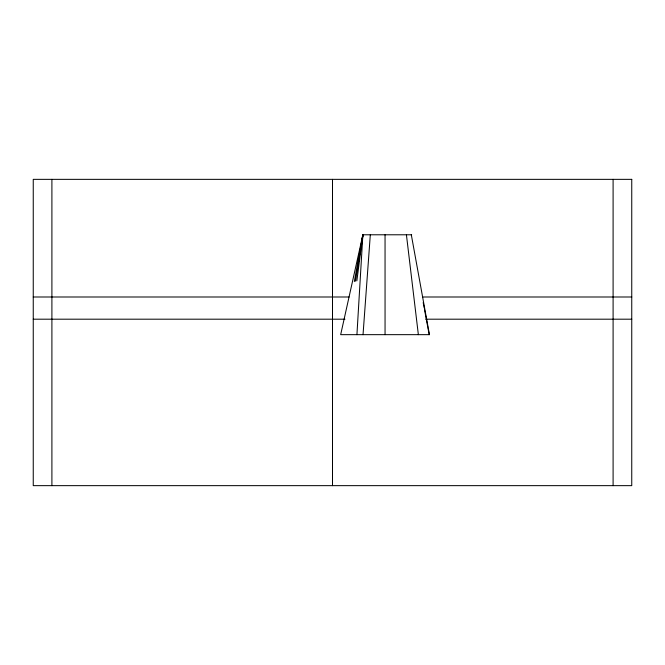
<?xml version="1.0" encoding="UTF-8"?>
<svg xmlns="http://www.w3.org/2000/svg" width="665" height="665" viewBox="0 0 665 665"><rect width="100%" height="100%" fill="white"/><g stroke="black" fill="none" stroke-linecap="round" stroke-linejoin="round"><path stroke-width="1" d="M356.93 334.661L362.866 234.787L411.668 234.787M363.032 334.661L370.314 234.787M362.55 238.378L362.866 234.787L340.671 334.661L429.457 334.661L411.311 234.787M356.839 280.888L362.866 234.787L354.32 281.594M361.868 242.035L362.117 240.198M362.367 238.394L362.866 234.787L355.476 281.162M33.25 296.997L349.083 296.997M422.699 296.997L631.75 296.997M33.25 319.192L344.944 319.192M425.725 319.192L631.75 319.192M423.189 302.55L424.204 307.995M424.544 309.815L427.803 327.247M427.977 328.169L429.191 334.661M406.423 234.787L418.36 334.661M613.097 179.351L613.097 485.65M385.052 234.787L385.06 334.661M332.5 179.351L332.5 485.65M51.903 179.351L51.903 485.65M631.75 179.351L33.25 179.351L33.25 485.65L631.75 485.65L631.75 179.351"/></g></svg>
